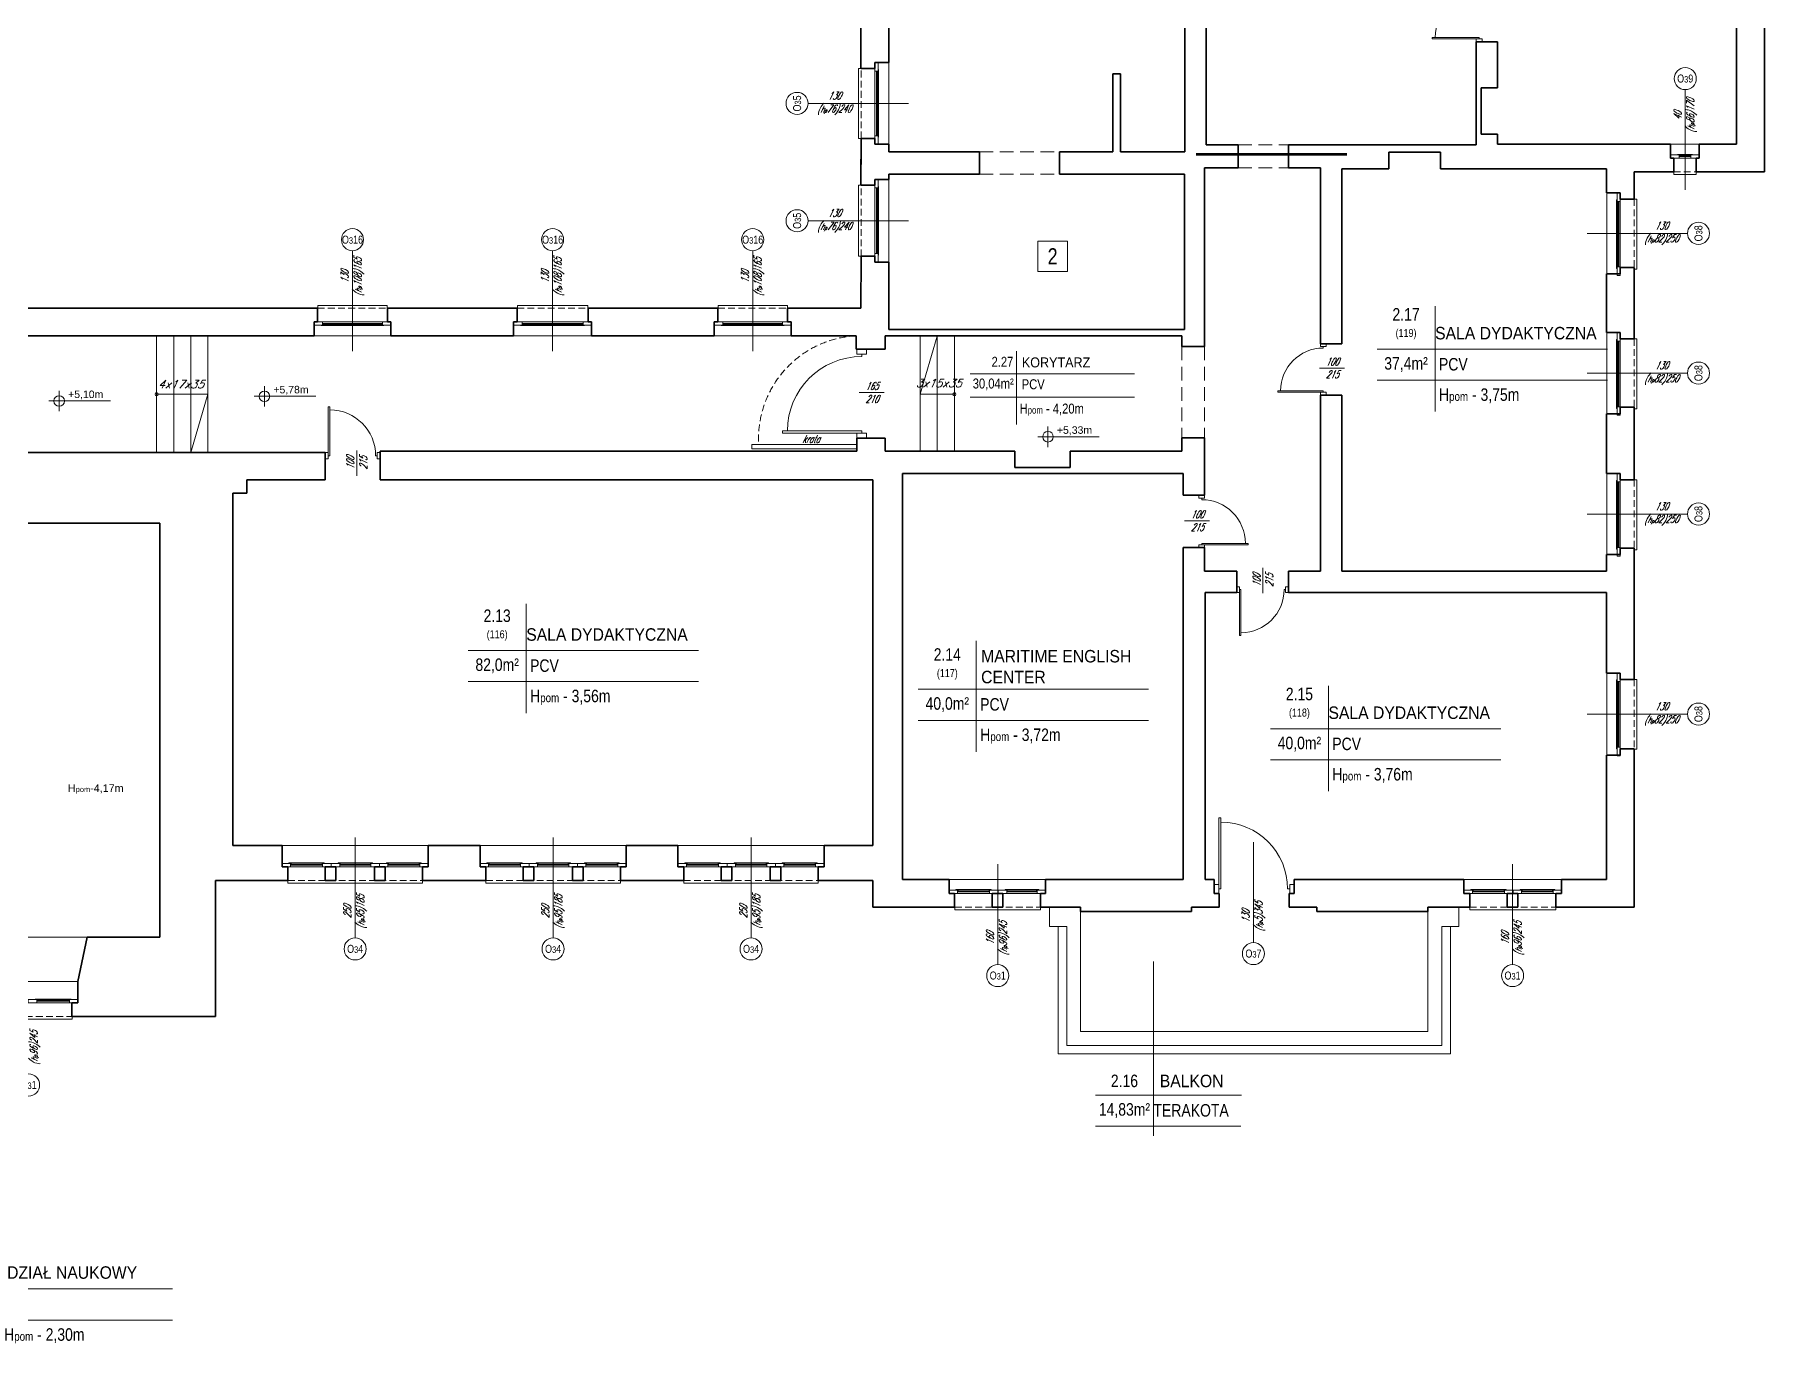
# Model space of a CAD drawing. Header units: millimetres. Extents: x -18485 to 40303, y -22087 to 35064.
# Drawn here: x 14308 to 17550, y 4670 to 7123 of the extents above; entities that cross this region are included whole.
import ezdxf
from ezdxf.enums import TextEntityAlignment as Align

# ---------------------------------------------------------------- set-up
doc = ezdxf.new("R2010")
doc.units = ezdxf.units.MM
doc.linetypes.add('ACAD_ISO12W100', pattern=[21, 12, -3, 0, -3, 0, -3])
doc.linetypes.add('DASHED', pattern=[19.05, 12.7, -6.35])
doc.layers.get('0').update_dxf_attribs({"lineweight": 25})
for name, color, linetype, lineweight in [('03-01_okna', 5, 'Continuous', 15), ('03_drzwi', 1, 'Continuous', 0), ('04-1_widok', 251, 'Continuous', 5), ('04-2_nad', 251, 'DASHED', 5), ('05-03_opis', 10, 'Continuous', 5), ('11 piętro I - ściany', 2, 'Continuous', 35), ('inw03-02_schody', 6, 'Continuous', 5)]:
    doc.layers.add(name, color=color, linetype=linetype, lineweight=lineweight)
doc.styles.add('arial', font='arial.ttf')
doc.styles.add('ariel', font='arial.ttf', dxfattribs={"width": 0.8})
doc.styles.add('ariel_wym', font='simplex.shx', dxfattribs={"width": 0.65, "oblique": 25})

# ---------------------------------------------------------------- blocks, each defined once
blk = doc.blocks.new('*U1437')
blk.add_line((0, -0.375), (0, -0.4))
blk.add_lwpolyline([(0, 0.4), (0, 0.375), (0.8, 0.375), (0.8, 0.4), (0.05, 0.4), (-0.05, 0.4), (-0.05, 0.45), (0.05, 0.45), (0.05, 0.4)])
at = {"ltscale": 0.8}
blk.add_lwpolyline([(0.05, -0.4), (0.05, -0.45), (-0.05, -0.45), (-0.05, -0.4)], close=True, dxfattribs=at)
blk.add_arc((0, 0.375), 0.75, 270, 360)
blk = doc.blocks.new('*U1440')
blk.add_line((0, -0.375), (0, -0.4))
blk.add_lwpolyline([(0, 0.4), (0, 0.375), (-0.8, 0.375), (-0.8, 0.4), (-0.05, 0.4), (0.05, 0.4), (0.05, 0.45), (-0.05, 0.45), (-0.05, 0.4)])
at = {"ltscale": 0.8}
blk.add_lwpolyline([(-0.05, -0.4), (-0.05, -0.45), (0.05, -0.45), (0.05, -0.4)], close=True, dxfattribs=at)
blk.add_arc((0, 0.375), 0.75, 180, 270)
blk = doc.blocks.new('*U1442')
blk.add_line((0, -0.375), (0, -0.4))
blk.add_lwpolyline([(0, 0.4), (0, 0.375), (0.8, 0.375), (0.8, 0.4), (0.05, 0.4), (-0.05, 0.4), (-0.05, 0.45), (0.05, 0.45), (0.05, 0.4)])
at = {"ltscale": 0.8}
blk.add_lwpolyline([(0.05, -0.4), (0.05, -0.45), (-0.05, -0.45), (-0.05, -0.4)], close=True, dxfattribs=at)
blk.add_arc((0, 0.375), 0.75, 270, 360)
blk = doc.blocks.new('*U1430')
blk.add_line((0, -0.375), (0, -0.4))
blk.add_lwpolyline([(0, 0.4), (0, 0.375), (-0.8, 0.375), (-0.8, 0.4), (-0.05, 0.4), (0.05, 0.4), (0.05, 0.45), (-0.05, 0.45), (-0.05, 0.4)])
at = {"ltscale": 0.8}
blk.add_lwpolyline([(-0.05, -0.4), (-0.05, -0.45), (0.05, -0.45), (0.05, -0.4)], close=True, dxfattribs=at)
blk.add_arc((0, 0.375), 0.75, 180, 270)
blk = doc.blocks.new('kota rzutowa')
at = {"ltscale": 0.5}
for p, q in [((-20.6, 0), (102.8, 0)), ((0, -20.6), (0, 20.6))]:
    blk.add_line(p, q, dxfattribs=at)
blk.add_circle((0, 0), 10.6, dxfattribs=at)
at = {"ltscale": 0.5, "style": 'arial'}
blk.add_attdef('POZ._POSADKI_WYKOŃCZONWJ', text='', height=15, dxfattribs=at).set_placement((17.9, 1.4), align=Align.BOTTOM_LEFT)
blk.add_attdef('POZ._POSADZKI_KONSTRUKCJA', text='', height=15, dxfattribs=at).set_placement((17, -5), align=Align.TOP_LEFT)

msp = doc.modelspace()

# ---------------------------------------------------------------- linework, layer by layer
at = {"layer": '03-01_okna', "linetype": 'Continuous', "lineweight": 0}
for p, q in [((15857.1, 7059), (15852.1, 7059)), ((15852.1, 6928), (15852.1, 7059)), ((15883.1, 7054), (15883.1, 6933)), ((15886.1, 6933), (15886.1, 7054)), ((15890.1, 7053), (15886.1, 7053)), ((15887.6, 6934), (15887.6, 7053)), ((15888.1, 6934), (15888.1, 7053)), ((15857.1, 6928), (15852.1, 6928)), ((15890.1, 6934), (15886.1, 6934)), ((17412.1, 6894), (17390.1, 6894)), ((17390.1, 6891), (17412.1, 6891)), ((17391.1, 6898), (17391.1, 6894)), ((17411.1, 6896), (17391.1, 6896)), ((17411.1, 6895.5), (17391.1, 6895.5)), ((17411.1, 6898), (17411.1, 6894)), ((17380.1, 6865), (17380.1, 6860)), ((17380.1, 6860), (17422.1, 6860)), ((17422.1, 6865), (17422.1, 6860)), ((15857.1, 6840), (15852.1, 6840)), ((15852.1, 6707), (15852.1, 6840)), ((15883.1, 6835), (15883.1, 6712)), ((15886.1, 6712), (15886.1, 6835)), ((15890.1, 6834), (15886.1, 6834)), ((15887.6, 6713), (15887.6, 6834)), ((15888.1, 6713), (15888.1, 6834)), ((17273.1, 6809), (17277.1, 6809)), ((17275.1, 6809), (17275.1, 6688)), ((17275.6, 6809), (17275.6, 6688)), ((17277.1, 6810), (17277.1, 6687)), ((17280.1, 6687), (17280.1, 6810)), ((17306.1, 6814), (17311.1, 6814)), ((17311.1, 6814), (17311.1, 6683)), ((15890.1, 6713), (15886.1, 6713)), ((15857.1, 6707), (15852.1, 6707)), ((17273.1, 6688), (17277.1, 6688)), ((17306.1, 6683), (17311.1, 6683)), ((14839.1, 6610), (14839.1, 6615)), ((14839.1, 6615), (14969.1, 6615)), ((14969.1, 6610), (14969.1, 6615)), ((15213.1, 6610), (15213.1, 6615)), ((15213.1, 6615), (15345.1, 6615)), ((15345.1, 6610), (15345.1, 6615)), ((15589.1, 6610), (15589.1, 6615)), ((15589.1, 6615), (15719.1, 6615)), ((15719.1, 6610), (15719.1, 6615)), ((14960.1, 6584), (14848.1, 6584)), ((14848.1, 6581), (14960.1, 6581)), ((14849.1, 6577), (14849.1, 6581)), ((14959.1, 6577), (14959.1, 6581)), ((15336.1, 6584), (15222.1, 6584)), ((15222.1, 6581), (15336.1, 6581)), ((15223.1, 6577), (15223.1, 6581)), ((15335.1, 6577), (15335.1, 6581)), ((15710.1, 6584), (15598.1, 6584)), ((15598.1, 6581), (15710.1, 6581)), ((15599.1, 6577), (15599.1, 6581)), ((15709.1, 6577), (15709.1, 6581)), ((14849.1, 6579.5), (14959.1, 6579.5)), ((14849.1, 6579), (14959.1, 6579)), ((15223.1, 6579.5), (15335.1, 6579.5)), ((15223.1, 6579), (15335.1, 6579)), ((15599.1, 6579.5), (15709.1, 6579.5)), ((15599.1, 6579), (15709.1, 6579)), ((17306.1, 6552), (17311.1, 6552)), ((17311.1, 6552), (17311.1, 6421)), ((17273.1, 6547), (17277.1, 6547)), ((17275.1, 6547), (17275.1, 6426)), ((17275.6, 6547), (17275.6, 6426)), ((17277.1, 6548), (17277.1, 6425)), ((17280.1, 6425), (17280.1, 6548)), ((17273.1, 6426), (17277.1, 6426)), ((17306.1, 6421), (17311.1, 6421)), ((17273.1, 6283), (17277.1, 6283)), ((17275.1, 6283), (17275.1, 6162)), ((17275.6, 6283), (17275.6, 6162)), ((17277.1, 6284), (17277.1, 6161)), ((17280.1, 6161), (17280.1, 6284)), ((17306.1, 6288), (17311.1, 6288)), ((17311.1, 6288), (17311.1, 6157)), ((17273.1, 6162), (17277.1, 6162)), ((17306.1, 6157), (17311.1, 6157)), ((17273.1, 5909), (17277.1, 5909)), ((17275.1, 5909), (17275.1, 5788)), ((17275.6, 5909), (17275.6, 5788)), ((17277.1, 5910), (17277.1, 5787)), ((17280.1, 5787), (17280.1, 5910)), ((17306.1, 5914), (17311.1, 5914)), ((17311.1, 5914), (17311.1, 5783)), ((17273.1, 5788), (17277.1, 5788)), ((17306.1, 5783), (17311.1, 5783)), ((14788.1, 5566), (14848.1, 5566)), ((14848.1, 5563), (14788.1, 5563)), ((14789.1, 5570), (14789.1, 5566)), ((14789.1, 5568), (14847.1, 5568)), ((14789.1, 5567.5), (14847.1, 5567.5)), ((14847.1, 5570), (14847.1, 5566)), ((14938.6, 5566), (14880.1, 5566)), ((14880.1, 5563), (14938.6, 5563)), ((14881.1, 5570), (14881.1, 5566)), ((14937.6, 5568), (14881.1, 5568)), ((14937.6, 5567.5), (14881.1, 5567.5)), ((14937.6, 5570), (14937.6, 5566)), ((14970.6, 5566), (15030.1, 5566)), ((15030.1, 5563), (14970.6, 5563)), ((14971.6, 5570), (14971.6, 5566)), ((14971.6, 5568), (15029.1, 5568)), ((14971.6, 5567.5), (15029.1, 5567.5)), ((15029.1, 5570), (15029.1, 5566)), ((15159.1, 5566), (15219.1, 5566)), ((15219.1, 5563), (15159.1, 5563)), ((15160.1, 5570), (15160.1, 5566)), ((15160.1, 5568), (15218.1, 5568)), ((15160.1, 5567.5), (15218.1, 5567.5)), ((15218.1, 5570), (15218.1, 5566)), ((15309.6, 5566), (15251.1, 5566)), ((15251.1, 5563), (15309.6, 5563)), ((15252.1, 5570), (15252.1, 5566)), ((15308.6, 5568), (15252.1, 5568)), ((15308.6, 5567.5), (15252.1, 5567.5)), ((15308.6, 5570), (15308.6, 5566)), ((15341.6, 5566), (15401.1, 5566)), ((15401.1, 5563), (15341.6, 5563)), ((15342.6, 5570), (15342.6, 5566)), ((15342.6, 5568), (15400.1, 5568)), ((15342.6, 5567.5), (15400.1, 5567.5)), ((15400.1, 5570), (15400.1, 5566)), ((15530.1, 5566), (15590.1, 5566)), ((15590.1, 5563), (15530.1, 5563)), ((15531.1, 5570), (15531.1, 5566)), ((15531.1, 5568), (15589.1, 5568)), ((15531.1, 5567.5), (15589.1, 5567.5)), ((15589.1, 5570), (15589.1, 5566)), ((15680.6, 5566), (15622.1, 5566)), ((15622.1, 5563), (15680.6, 5563)), ((15623.1, 5570), (15623.1, 5566)), ((15679.6, 5568), (15623.1, 5568)), ((15679.6, 5567.5), (15623.1, 5567.5)), ((15679.6, 5570), (15679.6, 5566)), ((15712.6, 5566), (15772.1, 5566)), ((15772.1, 5563), (15712.6, 5563)), ((15713.6, 5570), (15713.6, 5566)), ((15713.6, 5568), (15771.1, 5568)), ((15713.6, 5567.5), (15771.1, 5567.5)), ((15771.1, 5570), (15771.1, 5566)), ((14783.1, 5537), (14783.1, 5532)), ((14783.1, 5532), (15035.1, 5532)), ((15035.1, 5537), (15035.1, 5532)), ((15154.1, 5537), (15154.1, 5532)), ((15154.1, 5532), (15406.1, 5532)), ((15406.1, 5537), (15406.1, 5532)), ((15525.1, 5537), (15525.1, 5532)), ((15525.1, 5532), (15777.1, 5532)), ((15777.1, 5537), (15777.1, 5532)), ((16038.1, 5516), (16098.1, 5516)), ((16098.1, 5513), (16038.1, 5513)), ((16039.1, 5520), (16039.1, 5516)), ((16039.1, 5518), (16097.1, 5518)), ((16039.1, 5517.5), (16097.1, 5517.5)), ((16097.1, 5520), (16097.1, 5516)), ((16187.1, 5516), (16130.1, 5516)), ((16130.1, 5513), (16187.1, 5513)), ((16131.1, 5520), (16131.1, 5516)), ((16186.1, 5518), (16131.1, 5518)), ((16186.1, 5517.5), (16131.1, 5517.5)), ((16186.1, 5520), (16186.1, 5516)), ((17003.1, 5516), (17063.1, 5516)), ((17063.1, 5513), (17003.1, 5513)), ((17004.1, 5520), (17004.1, 5516)), ((17004.1, 5518), (17062.1, 5518)), ((17004.1, 5517.5), (17062.1, 5517.5)), ((17062.1, 5520), (17062.1, 5516)), ((17154.1, 5516), (17095.1, 5516)), ((17095.1, 5513), (17154.1, 5513)), ((17096.1, 5520), (17096.1, 5516)), ((17153.1, 5518), (17096.1, 5518)), ((17153.1, 5517.5), (17096.1, 5517.5)), ((17153.1, 5520), (17153.1, 5516)), ((16033.1, 5487), (16033.1, 5482)), ((16033.1, 5482), (16193.6, 5482)), ((16193.6, 5487), (16193.6, 5482)), ((16998.1, 5487), (16998.1, 5482)), ((16998.1, 5482), (17159.1, 5482)), ((17159.1, 5487), (17159.1, 5482)), ((14373.6, 5311), (14312.6, 5311)), ((14312.6, 5308), (14373.6, 5308)), ((14313.6, 5315), (14313.6, 5311)), ((14372.6, 5313), (14313.6, 5313)), ((14372.6, 5312.5), (14313.6, 5312.5)), ((14372.6, 5315), (14372.6, 5311)), ((14215.6, 5277), (14378.6, 5277)), ((14378.6, 5282), (14378.6, 5277))]:
    msp.add_line(p, q, dxfattribs=at)
at = {"layer": '03-01_okna', "linetype": 'DASHED'}
for p, q in [((15857.1, 6928), (15857.1, 7059)), ((17380.1, 6865), (17422.1, 6865)), ((15857.1, 6707), (15857.1, 6840)), ((17306.1, 6814), (17306.1, 6683)), ((14839.1, 6610), (14969.1, 6610)), ((15213.1, 6610), (15345.1, 6610)), ((15589.1, 6610), (15719.1, 6610)), ((17306.1, 6552), (17306.1, 6421)), ((17306.1, 6288), (17306.1, 6157)), ((17306.1, 5914), (17306.1, 5783)), ((14783.1, 5537), (15035.1, 5537)), ((15154.1, 5537), (15406.1, 5537)), ((15525.1, 5537), (15777.1, 5537)), ((16033.1, 5487), (16193.6, 5487)), ((16998.1, 5487), (17159.1, 5487)), ((14215.6, 5282), (14378.6, 5282))]:
    msp.add_line(p, q, dxfattribs=at)
at = {"layer": '03-01_okna', "linetype": 'Continuous', "lineweight": 0}
for points in [[(15889.1, 7070), (15889.1, 7054), (15883.1, 7054), (15883.1, 7070)], [(15889.1, 6933), (15889.1, 6917), (15883.1, 6917), (15883.1, 6933)], [(17374.1, 6897), (17390.1, 6897), (17390.1, 6891), (17374.1, 6891)], [(17412.1, 6897), (17428.1, 6897), (17428.1, 6891), (17412.1, 6891)], [(15889.1, 6851), (15889.1, 6835), (15883.1, 6835), (15883.1, 6851)], [(17274.1, 6810), (17274.1, 6826), (17280.1, 6826), (17280.1, 6810)], [(15889.1, 6712), (15889.1, 6696), (15883.1, 6696), (15883.1, 6712)], [(17274.1, 6671), (17274.1, 6687), (17280.1, 6687), (17280.1, 6671)], [(14848.1, 6578), (14832.1, 6578), (14832.1, 6584), (14848.1, 6584)], [(14976.1, 6578), (14960.1, 6578), (14960.1, 6584), (14976.1, 6584)], [(15222.1, 6578), (15206.1, 6578), (15206.1, 6584), (15222.1, 6584)], [(15352.1, 6578), (15336.1, 6578), (15336.1, 6584), (15352.1, 6584)], [(15598.1, 6578), (15582.1, 6578), (15582.1, 6584), (15598.1, 6584)], [(15726.1, 6578), (15710.1, 6578), (15710.1, 6584), (15726.1, 6584)], [(17274.1, 6548), (17274.1, 6564), (17280.1, 6564), (17280.1, 6548)], [(17274.1, 6409), (17274.1, 6425), (17280.1, 6425), (17280.1, 6409)], [(17274.1, 6284), (17274.1, 6300), (17280.1, 6300), (17280.1, 6284)], [(17274.1, 6145), (17274.1, 6161), (17280.1, 6161), (17280.1, 6145)], [(17274.1, 5910), (17274.1, 5926), (17280.1, 5926), (17280.1, 5910)], [(17274.1, 5771), (17274.1, 5787), (17280.1, 5787), (17280.1, 5771)], [(14788.1, 5569), (14772.1, 5569), (14772.1, 5563), (14788.1, 5563)], [(14864.1, 5569), (14848.1, 5569), (14848.1, 5563), (14864.1, 5563)], [(14864.1, 5569), (14880.1, 5569), (14880.1, 5563), (14864.1, 5563)], [(14938.6, 5569), (14954.6, 5569), (14954.6, 5563), (14938.6, 5563)], [(14970.6, 5569), (14954.6, 5569), (14954.6, 5563), (14970.6, 5563)], [(15046.1, 5569), (15030.1, 5569), (15030.1, 5563), (15046.1, 5563)], [(15159.1, 5569), (15143.1, 5569), (15143.1, 5563), (15159.1, 5563)], [(15235.1, 5569), (15219.1, 5569), (15219.1, 5563), (15235.1, 5563)], [(15235.1, 5569), (15251.1, 5569), (15251.1, 5563), (15235.1, 5563)], [(15309.6, 5569), (15325.6, 5569), (15325.6, 5563), (15309.6, 5563)], [(15341.6, 5569), (15325.6, 5569), (15325.6, 5563), (15341.6, 5563)], [(15417.1, 5569), (15401.1, 5569), (15401.1, 5563), (15417.1, 5563)], [(15530.1, 5569), (15514.1, 5569), (15514.1, 5563), (15530.1, 5563)], [(15606.1, 5569), (15590.1, 5569), (15590.1, 5563), (15606.1, 5563)], [(15606.1, 5569), (15622.1, 5569), (15622.1, 5563), (15606.1, 5563)], [(15680.6, 5569), (15696.6, 5569), (15696.6, 5563), (15680.6, 5563)], [(15712.6, 5569), (15696.6, 5569), (15696.6, 5563), (15712.6, 5563)], [(15788.1, 5569), (15772.1, 5569), (15772.1, 5563), (15788.1, 5563)], [(16038.1, 5519), (16022.1, 5519), (16022.1, 5513), (16038.1, 5513)], [(16114.1, 5519), (16098.1, 5519), (16098.1, 5513), (16114.1, 5513)], [(16114.1, 5519), (16130.1, 5519), (16130.1, 5513), (16114.1, 5513)], [(16187.1, 5519), (16203.1, 5519), (16203.1, 5513), (16187.1, 5513)], [(17003.1, 5519), (16987.1, 5519), (16987.1, 5513), (17003.1, 5513)], [(17079.1, 5519), (17063.1, 5519), (17063.1, 5513), (17079.1, 5513)], [(17079.1, 5519), (17095.1, 5519), (17095.1, 5513), (17079.1, 5513)], [(17154.1, 5519), (17170.1, 5519), (17170.1, 5513), (17154.1, 5513)], [(14296.6, 5314), (14312.6, 5314), (14312.6, 5308), (14296.6, 5308)], [(14373.6, 5314), (14389.6, 5314), (14389.6, 5308), (14373.6, 5308)]]:
    msp.add_lwpolyline(points, close=True, dxfattribs=at)
for points in [[(15889.1, 6930), (15890.1, 6930), (15890.1, 7057), (15889.1, 7057)], [(17415.1, 6897), (17415.1, 6898), (17387.1, 6898), (17387.1, 6897)], [(15889.1, 6709), (15890.1, 6709), (15890.1, 6838), (15889.1, 6838)], [(17274.1, 6813), (17273.1, 6813), (17273.1, 6684), (17274.1, 6684)], [(14845.1, 6578), (14845.1, 6577), (14963.1, 6577), (14963.1, 6578)], [(15219.1, 6578), (15219.1, 6577), (15339.1, 6577), (15339.1, 6578)], [(15595.1, 6578), (15595.1, 6577), (15713.1, 6577), (15713.1, 6578)], [(17274.1, 6551), (17273.1, 6551), (17273.1, 6422), (17274.1, 6422)], [(17274.1, 6287), (17273.1, 6287), (17273.1, 6158), (17274.1, 6158)], [(17274.1, 5913), (17273.1, 5913), (17273.1, 5784), (17274.1, 5784)], [(14785.1, 5569), (14785.1, 5570), (14851.1, 5570), (14851.1, 5569)], [(14941.6, 5569), (14941.6, 5570), (14877.1, 5570), (14877.1, 5569)], [(14967.6, 5569), (14967.6, 5570), (15033.1, 5570), (15033.1, 5569)], [(15156.1, 5569), (15156.1, 5570), (15222.1, 5570), (15222.1, 5569)], [(15312.6, 5569), (15312.6, 5570), (15248.1, 5570), (15248.1, 5569)], [(15338.6, 5569), (15338.6, 5570), (15404.1, 5570), (15404.1, 5569)], [(15527.1, 5569), (15527.1, 5570), (15593.1, 5570), (15593.1, 5569)], [(15683.6, 5569), (15683.6, 5570), (15619.1, 5570), (15619.1, 5569)], [(15709.6, 5569), (15709.6, 5570), (15775.1, 5570), (15775.1, 5569)], [(16035.1, 5519), (16035.1, 5520), (16101.1, 5520), (16101.1, 5519)], [(16190.1, 5519), (16190.1, 5520), (16127.1, 5520), (16127.1, 5519)], [(17000.1, 5519), (17000.1, 5520), (17066.1, 5520), (17066.1, 5519)], [(17157.1, 5519), (17157.1, 5520), (17092.1, 5520), (17092.1, 5519)], [(14376.6, 5314), (14376.6, 5315), (14309.6, 5315), (14309.6, 5314)]]:
    msp.add_lwpolyline(points, dxfattribs=at)
at = {"layer": '03_drzwi'}
for p, q in [((15652.2, 6354.2), (15652.2, 6346.4)), ((15652.2, 6354.2), (15849.1, 6354.2)), ((15652.2, 6346.4), (15849.1, 6346.4))]:
    msp.add_line(p, q, dxfattribs=at)
at = {"layer": '03_drzwi', "linetype": 'DASHED'}
msp.add_arc((15858, 6365.4), 192.9, 92.9513, 183.3249, dxfattribs=at)
at = {"layer": '04-1_widok'}
for p, q in [((15909.1, 7070), (15909.1, 6917)), ((17428.1, 6917), (17374.1, 6917)), ((15909.1, 6851), (15909.1, 6696)), ((17255.1, 6671), (17255.1, 6826)), ((14976.1, 6558), (14832.1, 6558)), ((15352.1, 6558), (15206.1, 6558)), ((15726.1, 6558), (15582.1, 6558)), ((17255.1, 6409), (17255.1, 6564)), ((17255.1, 6145), (17255.1, 6300)), ((17255.1, 5771), (17255.1, 5926)), ((14772.1, 5603), (15046.1, 5603)), ((15143.1, 5603), (15417.1, 5603)), ((15514.1, 5603), (15788.1, 5603)), ((16203.1, 5539), (16022.1, 5539)), ((17170.1, 5539), (16987.1, 5539)), ((16210.6, 5479), (16210.6, 5487)), ((16210.6, 5479), (16210.6, 5451)), ((16268.6, 5479), (16268.6, 5254)), ((16919.6, 5479), (16919.6, 5254)), ((16977.6, 5479), (16977.6, 5487)), ((16977.6, 5479), (16977.6, 5451)), ((16242.6, 5451), (16210.6, 5451)), ((16226.6, 5451), (16226.6, 5212)), ((16242.6, 5451), (16242.6, 5228)), ((16945.6, 5451), (16945.6, 5228)), ((16945.6, 5451), (16977.6, 5451)), ((16961.6, 5451), (16961.6, 5212)), ((14406.8, 5431), (14179.7, 5431)), ((14389.6, 5348), (14204.6, 5348)), ((16268.6, 5254), (16919.6, 5254)), ((16242.6, 5228), (16945.6, 5228)), ((16226.6, 5212), (16961.6, 5212))]:
    msp.add_line(p, q, dxfattribs=at)
at = {"layer": '04-2_nad', "ltscale": 2}
for p, q in [((16564.1, 6916), (16658.1, 6916)), ((16079.1, 6903), (16229.1, 6903)), ((16564.1, 6873), (16658.1, 6873)), ((16079.1, 6861), (16229.1, 6861)), ((16458.1, 6538), (16458.1, 6367)), ((16501.1, 6538), (16501.1, 6367))]:
    msp.add_line(p, q, dxfattribs=at)
at = {"layer": '05-03_opis', "lineweight": 0}
for p, q in [((17401.7, 6831.4), (17401.7, 7019.4)), ((15946.1, 6993.5), (15758, 6993.5)), ((15946.1, 6773.5), (15758.1, 6773.5)), ((17217.9, 6750), (17405.9, 6750)), ((14904.1, 6529.4), (14904.1, 6717.4)), ((15279.1, 6529.4), (15279.1, 6717.4)), ((15654.1, 6529.4), (15654.1, 6717.4)), ((16763.4, 6497.6), (16716.2, 6497.6)), ((17217.9, 6488), (17405.9, 6488)), ((15900.7, 6451.7), (15853.5, 6451.7)), ((14912.3, 6342.9), (14912.3, 6295.7)), ((16510.4, 6211.3), (16463.3, 6211.3)), ((17217.9, 6224), (17405.9, 6224)), ((16610.3, 6123.1), (16610.3, 6075.9)), ((17217.9, 5849), (17405.9, 5849)), ((14909.1, 5617.6), (14909.1, 5429.6)), ((15280.1, 5617.6), (15280.1, 5429.6)), ((15651.1, 5617.6), (15651.1, 5429.6)), ((16592.6, 5608.8), (16592.6, 5420.8)), ((16113.4, 5567.6), (16113.4, 5379.6)), ((17078.1, 5567.6), (17078.1, 5379.6))]:
    msp.add_line(p, q, dxfattribs=at)
at = {"layer": '05-03_opis'}
for p, q in [((16933, 6613.7), (16933, 6415.8)), ((16148.5, 6529.2), (16148.5, 6391.9)), ((16824.1, 6533.1), (17255.8, 6533.1)), ((16061.4, 6486.9), (16369.5, 6486.9)), ((16824.1, 6474.7), (17255.8, 6474.7)), ((16061.4, 6443.2), (16369.5, 6443.2)), ((15229.7, 6055.4), (15229.7, 5851)), ((15120.8, 5968.3), (15552.5, 5968.3)), ((16073.2, 5986.1), (16073.2, 5778.3)), ((15120.8, 5909.9), (15552.5, 5909.9)), ((16733.1, 5902.2), (16733.1, 5704.4)), ((15964.3, 5895.6), (16396, 5895.6)), ((15964.3, 5837.2), (16396, 5837.2)), ((16624.2, 5821.6), (17055.9, 5821.6)), ((16624.2, 5763.3), (17055.9, 5763.3)), ((16405.2, 5385.6), (16405.2, 5058.3)), ((16296.3, 5134.9), (16570, 5134.9)), ((16296.3, 5076.5), (16568.9, 5076.5)), ((14135.1, 4771.5), (14566.8, 4771.5)), ((14135.1, 4713.2), (14566.8, 4713.2))]:
    msp.add_line(p, q, dxfattribs=at)
at = {"layer": '05-03_opis', "linetype": 'ACAD_ISO12W100', "ltscale": 5, "const_width": 5}
msp.add_lwpolyline([(16484.6, 6898.3), (16767.7, 6898.3)], dxfattribs=at)
at = {"layer": '05-03_opis'}
msp.add_lwpolyline([(16188.5, 6735.3), (16243.9, 6735.3), (16243.9, 6678.8), (16188.5, 6678.8)], close=True, dxfattribs=at)
at = {"layer": '05-03_opis', "lineweight": 0}
for centre in [(17401.7, 7040.1), (15737.4, 6993.5), (15737.4, 6773.5), (14904.1, 6738.1), (15279.1, 6738.1), (15654.1, 6738.1), (17426.6, 6750), (17426.6, 6488), (17426.6, 6224), (17426.6, 5849), (14909.1, 5408.9), (15280.1, 5408.9), (15651.1, 5408.9), (16592.6, 5400.1), (16113.4, 5358.9), (17078.1, 5358.9), (14297.1, 5153.9)]:
    msp.add_circle(centre, 20.7, dxfattribs=at)
at = {"layer": '11 piętro I - ściany'}
for p, q in [((16504.1, 7610), (16504.1, 6916)), ((16464.1, 7309), (16464.1, 6903)), ((17498.1, 7167), (17498.1, 6917)), ((17550.1, 7179), (17550.1, 6865)), ((15857, 7147), (15857, 7059)), ((15909.1, 7070), (15909.1, 7136)), ((17010.1, 6916), (17010.1, 7109)), ((17010.1, 7109), (17050, 7109)), ((17050, 7109), (17050, 7023)), ((15909.1, 7070), (15883.1, 7070)), ((15883.1, 7059), (15883.1, 7070)), ((15857.1, 7059), (15883.1, 7059)), ((16343.1, 7049), (16329.1, 7049)), ((16329.1, 7049), (16329.1, 6903)), ((16343.1, 7049), (16343.1, 6903)), ((17019, 6936), (17019, 7023)), ((17019, 7023), (17050, 7023)), ((15857.1, 6928), (15857, 6851)), ((15857.1, 6917), (15857, 6840)), ((15857.1, 6928), (15883.1, 6928)), ((15883.1, 6928), (15883.1, 6917)), ((15909.1, 6917), (15883.1, 6917)), ((15909.1, 6903), (15909.1, 6917)), ((16564.1, 6916), (16504.1, 6916)), ((16564.1, 6873), (16564.1, 6916)), ((16658.1, 6873), (16658.1, 6916)), ((16658.1, 6916), (17010.1, 6916)), ((17050, 6936), (17019, 6936)), ((17050, 6917), (17050, 6936)), ((17374.1, 6917), (17050, 6917)), ((17374.1, 6917), (17374.1, 6891)), ((17428.1, 6917), (17498.1, 6917)), ((17428.1, 6917), (17428.1, 6891)), ((16079.1, 6903), (15909.1, 6903)), ((16079.1, 6903), (16079.1, 6861)), ((16329.1, 6903), (16229.1, 6903)), ((16229.1, 6903), (16229.1, 6861)), ((16343.1, 6903), (16464.1, 6903)), ((16501.1, 6538), (16501.1, 6873)), ((16501.1, 6873), (16564.1, 6873)), ((16658.1, 6873), (16718.1, 6873)), ((16718.1, 6543), (16718.1, 6873)), ((16846.1, 6871), (16846.1, 6902)), ((16846.1, 6902), (16943.1, 6902)), ((16943.1, 6902), (16943.1, 6871)), ((17374.1, 6891), (17380.1, 6891)), ((17380.1, 6891), (17380.1, 6865)), ((17428.1, 6891), (17422.1, 6891)), ((17422.1, 6891), (17422.1, 6865)), ((15909.1, 6851), (15883.1, 6851)), ((15883.1, 6840), (15883.1, 6851)), ((16079.1, 6861), (15909.1, 6861)), ((15909.1, 6861), (15909.1, 6851)), ((16229.1, 6861), (16463.1, 6861)), ((16463.1, 6861), (16463.1, 6570)), ((16758.1, 6871), (16846.1, 6871)), ((16758.1, 6543), (16758.1, 6871)), ((16943.1, 6871), (17254.1, 6871)), ((17254.1, 6871), (17254.1, 6826)), ((17306.1, 6865), (17380.1, 6865)), ((17306.1, 6865), (17306.1, 6814)), ((17422.1, 6865), (17550.1, 6865)), ((15857.1, 6840), (15883.1, 6840)), ((17254.1, 6826), (17280.1, 6826)), ((17280.1, 6826), (17280.1, 6814)), ((17280.1, 6814), (17306.1, 6814)), ((15857.1, 6707), (15857, 6610)), ((15857.1, 6707), (15883.1, 6707)), ((15883.1, 6707), (15883.1, 6696)), ((15909.1, 6696), (15883.1, 6696)), ((15909.1, 6696), (15909.1, 6570)), ((17280.1, 6674), (17280.1, 6686)), ((17280.1, 6686), (17306.1, 6686)), ((17306.1, 6686), (17306.1, 6552)), ((17254.1, 6674), (17254.1, 6564)), ((17254.1, 6674), (17280.1, 6674)), ((14838.6, 6610), (14284.1, 6610)), ((14832.1, 6558), (14832.1, 6584)), ((14832.1, 6558), (14832.1, 6584)), ((14838.6, 6584), (14832.1, 6584)), ((14838.6, 6610), (14838.6, 6584)), ((14969.6, 6610), (14969.6, 6584)), ((15212.6, 6610), (14969.6, 6610)), ((14976.1, 6584), (14969.6, 6584)), ((14976.1, 6584), (14976.1, 6558)), ((15206.1, 6558), (15206.1, 6584)), ((15206.1, 6558), (15206.1, 6584)), ((15212.6, 6584), (15206.1, 6584)), ((15212.6, 6610), (15212.6, 6584)), ((15588.6, 6610), (15345.6, 6610)), ((15345.6, 6610), (15345.6, 6584)), ((15352.1, 6584), (15345.6, 6584)), ((15352.1, 6584), (15352.1, 6558)), ((15582.1, 6558), (15582.1, 6584)), ((15582.1, 6558), (15582.1, 6584)), ((15588.6, 6584), (15582.1, 6584)), ((15588.6, 6610), (15588.6, 6584)), ((15719.6, 6610), (15719.6, 6584)), ((15719.6, 6610), (15857, 6610)), ((15726.1, 6584), (15719.6, 6584)), ((15726.1, 6584), (15726.1, 6558)), ((14291.1, 6558), (14832.1, 6558)), ((14976.1, 6558), (15206.1, 6558)), ((15352.1, 6558), (15582.1, 6558)), ((15726.1, 6558), (15848.1, 6558)), ((15848.1, 6558), (15848.1, 6533)), ((15902.1, 6533), (15902.1, 6558)), ((15902.1, 6558), (16458.1, 6558)), ((15909.1, 6570), (16463.1, 6570)), ((16458.1, 6558), (16458.1, 6538)), ((17254.1, 6564), (17280.1, 6564)), ((17280.1, 6564), (17280.1, 6552)), ((17280.1, 6552), (17306.1, 6552)), ((15848.1, 6533), (15902.1, 6533)), ((16458.1, 6538), (16501.1, 6538)), ((16718.1, 6543), (16758.1, 6543)), ((16718.1, 6117), (16718.1, 6447)), ((16758.1, 6447), (16718.1, 6447)), ((16758.1, 6447), (16758.1, 6117)), ((17280.1, 6412), (17280.1, 6424)), ((17280.1, 6424), (17306.1, 6424)), ((17306.1, 6424), (17306.1, 6288)), ((17254.1, 6412), (17254.1, 6300)), ((17254.1, 6412), (17280.1, 6412)), ((15902.1, 6366), (15849.1, 6366)), ((15849.1, 6366), (15849.1, 6342)), ((15902.1, 6342), (15902.1, 6366)), ((16458.1, 6367), (16501.1, 6367)), ((16458.1, 6367), (16458.1, 6342)), ((16501.1, 6367), (16501.1, 6259)), ((13633.1, 6339), (14633.1, 6339)), ((14633.1, 6339), (14853.1, 6339)), ((14853.1, 6339), (14853.1, 6288)), ((15849.1, 6342), (14956.1, 6342)), ((14956.1, 6342), (14956.1, 6288)), ((16145.1, 6342), (15902.1, 6342)), ((16145.1, 6311), (16145.1, 6342)), ((16458.1, 6342), (16249.1, 6342)), ((16249.1, 6342), (16249.1, 6311)), ((16461.1, 6300), (15935.1, 6300)), ((15935.1, 6300), (15935.1, 5539)), ((16249.1, 6311), (16145.1, 6311)), ((16461.1, 6259), (16461.1, 6300)), ((17254.1, 6300), (17280.1, 6300)), ((17280.1, 6300), (17280.1, 6288)), ((14680.1, 6263), (14680.1, 5603)), ((14706.1, 6263), (14680.1, 6263)), ((14853.1, 6288), (14706.1, 6288)), ((14706.1, 6288), (14706.1, 6263)), ((14956.1, 6288), (15879.1, 6288)), ((15879.1, 6288), (15879.1, 5603)), ((16501.1, 6259), (16461.1, 6259)), ((17280.1, 6288), (17306.1, 6288)), ((14093.1, 6207), (14543.1, 6207)), ((14543.1, 6207), (14543.1, 5431)), ((16501.1, 6161), (16461.1, 6161)), ((16461.1, 6161), (16461.1, 5539)), ((16501.1, 6161), (16501.1, 6117)), ((17280.1, 6148), (17280.1, 6160)), ((17280.1, 6160), (17306.1, 6160)), ((17306.1, 6160), (17306.1, 5914)), ((17254.1, 6148), (17254.1, 6117)), ((17254.1, 6148), (17280.1, 6148)), ((16501.1, 6117), (16561.1, 6117)), ((16561.1, 6117), (16561.1, 6077)), ((16718.1, 6117), (16658.1, 6117)), ((16658.1, 6117), (16658.1, 6077)), ((16758.1, 6117), (17254.1, 6117)), ((16502.1, 5539), (16502.1, 6077)), ((16502.1, 6077), (16561.1, 6077)), ((16658.1, 6077), (17254.1, 6077)), ((17254.1, 6077), (17254.1, 5926)), ((17254.1, 5926), (17280.1, 5926)), ((17280.1, 5926), (17280.1, 5914)), ((17280.1, 5914), (17306.1, 5914)), ((17254.1, 5772), (17254.1, 5539)), ((17254.1, 5772), (17280.1, 5772)), ((17280.1, 5772), (17280.1, 5784)), ((17280.1, 5784), (17306.1, 5784)), ((17306.1, 5784), (17306.1, 5487)), ((14772.1, 5603), (14680.1, 5603)), ((14772.1, 5603), (14772.1, 5563)), ((15143.1, 5603), (15046.1, 5603)), ((15046.1, 5603), (15046.1, 5563)), ((15143.1, 5603), (15143.1, 5563)), ((15514.1, 5603), (15417.1, 5603)), ((15417.1, 5603), (15417.1, 5563)), ((15514.1, 5603), (15514.1, 5563)), ((15879.1, 5603), (15788.1, 5603)), ((15788.1, 5603), (15788.1, 5563)), ((14772.1, 5563), (14783.1, 5563)), ((14783.1, 5563), (14783.1, 5537)), ((14853.1, 5537), (14853.1, 5563)), ((14853.1, 5563), (14873.1, 5563)), ((14873.1, 5563), (14873.1, 5537)), ((14945.1, 5537), (14945.1, 5563)), ((14945.1, 5563), (14965.1, 5563)), ((14965.1, 5563), (14965.1, 5537)), ((15046.1, 5563), (15035.1, 5563)), ((15035.1, 5563), (15035.1, 5537)), ((15143.1, 5563), (15154.1, 5563)), ((15154.1, 5563), (15154.1, 5537)), ((15224.1, 5537), (15224.1, 5563)), ((15224.1, 5563), (15244.1, 5563)), ((15244.1, 5563), (15244.1, 5537)), ((15316.1, 5537), (15316.1, 5563)), ((15316.1, 5563), (15336.1, 5563)), ((15336.1, 5563), (15336.1, 5537)), ((15417.1, 5563), (15406.1, 5563)), ((15406.1, 5563), (15406.1, 5537)), ((15514.1, 5563), (15525.1, 5563)), ((15525.1, 5563), (15525.1, 5537)), ((15595.1, 5537), (15595.1, 5563)), ((15595.1, 5563), (15615.1, 5563)), ((15615.1, 5563), (15615.1, 5537)), ((15687.1, 5537), (15687.1, 5563)), ((15687.1, 5563), (15707.1, 5563)), ((15707.1, 5563), (15707.1, 5537)), ((15788.1, 5563), (15777.1, 5563)), ((15777.1, 5563), (15777.1, 5537)), ((14647.1, 5537), (14647.1, 5282)), ((14783.1, 5537), (14647.1, 5537)), ((14853.1, 5537), (14873.1, 5537)), ((14965.1, 5537), (14945.1, 5537)), ((15035.1, 5537), (15154.1, 5537)), ((15224.1, 5537), (15244.1, 5537)), ((15336.1, 5537), (15316.1, 5537)), ((15406.1, 5537), (15525.1, 5537)), ((15595.1, 5537), (15615.1, 5537)), ((15707.1, 5537), (15687.1, 5537)), ((15777.1, 5537), (15879.1, 5537)), ((15879.1, 5537), (15879.1, 5487)), ((15935.1, 5539), (16022.1, 5539)), ((16022.1, 5539), (16022.1, 5513)), ((16022.1, 5513), (16032.6, 5513)), ((16032.6, 5513), (16032.6, 5487)), ((16102.6, 5513), (16102.6, 5487)), ((16102.6, 5513), (16122.6, 5513)), ((16122.6, 5513), (16122.6, 5487)), ((16193.6, 5513), (16193.6, 5487)), ((16193.6, 5513), (16203.1, 5513)), ((16461.1, 5539), (16203.1, 5539)), ((16203.1, 5539), (16203.1, 5513)), ((16519.1, 5539), (16502.1, 5539)), ((16519.1, 5539), (16519.1, 5513)), ((16528.6, 5513), (16519.1, 5513)), ((16528.6, 5487), (16528.6, 5513)), ((16669.1, 5513), (16659.6, 5513)), ((16659.6, 5513), (16659.6, 5487)), ((16669.1, 5539), (16987.1, 5539)), ((16669.1, 5539), (16669.1, 5513)), ((16987.1, 5539), (16987.1, 5513)), ((16998.1, 5513), (16987.1, 5513)), ((16998.1, 5487), (16998.1, 5513)), ((17068.1, 5487), (17068.1, 5513)), ((17068.1, 5513), (17088.1, 5513)), ((17088.1, 5513), (17088.1, 5487)), ((17159.1, 5513), (17159.1, 5487)), ((17159.1, 5513), (17170.1, 5513)), ((17254.1, 5539), (17170.1, 5539)), ((17170.1, 5539), (17170.1, 5513)), ((16032.6, 5487), (15879.1, 5487)), ((16122.6, 5487), (16102.6, 5487)), ((16268.6, 5487), (16193.6, 5487)), ((16268.6, 5487), (16268.6, 5479)), ((16476.6, 5479), (16268.6, 5479)), ((16528.6, 5487), (16476.6, 5487)), ((16476.6, 5487), (16476.6, 5479)), ((16711.6, 5487), (16659.6, 5487)), ((16659.6, 5487), (16711.6, 5487)), ((16711.6, 5487), (16711.6, 5479)), ((16711.6, 5479), (16919.6, 5479)), ((16919.6, 5487), (16998.1, 5487)), ((16919.6, 5479), (16919.6, 5487)), ((17088.1, 5487), (17068.1, 5487)), ((17159.1, 5487), (17306.1, 5487)), ((14406.8, 5431), (14389.6, 5348)), ((14543.1, 5431), (14406.8, 5431)), ((14389.6, 5348), (14389.6, 5308)), ((14389.6, 5308), (14378.1, 5308)), ((14378.1, 5308), (14378.1, 5282)), ((14378.1, 5282), (14647.1, 5282))]:
    msp.add_line(p, q, dxfattribs=at)
at = {"layer": 'inw03-02_schody'}
for p, q in [((14537.1, 6558), (14537.1, 6339)), ((14569.1, 6558), (14569.1, 6339)), ((14569.1, 6558), (14569.1, 6339)), ((14601.1, 6558), (14601.1, 6339)), ((14633.1, 6558), (14633.1, 6339)), ((15968.1, 6557), (15968.1, 6342)), ((15968.1, 6448.5), (16000.1, 6557)), ((16000.1, 6558), (16000.1, 6342)), ((16032.1, 6558), (16032.1, 6342)), ((16032.1, 6558), (16032.1, 6342)), ((14537.1, 6448.5), (14633.1, 6448.5)), ((14633.1, 6448.5), (14601.1, 6339)), ((16032.1, 6448.5), (15968.1, 6448.5))]:
    msp.add_line(p, q, dxfattribs=at)
for centre in [(14537.1, 6448.5), (16032.1, 6448.5)]:
    msp.add_circle(centre, 3, dxfattribs=at)

# ---------------------------------------------------------------- block references
at = {"layer": '03_drzwi'}
for name, p, xscale, yscale, zscale, rotation in [('*U1437', (17015.6, 7158.5), 109.9999999999709, 109.9999999999709, 109.9999999999694, 180), ('*U1437', (15858.4, 6449.5), 185.5588822056598, 185.5588822056598, 185.5588822056577, 180), ('*U1437', (16723.4, 6495), 106.6666666666388, 106.6666666666388, 106.666666666637, 180), ('*U1437', (14904.6, 6333.3), 114.4444444444143, 114.4444444444143, 114.4444444444143, 90), ('*U1430', (16495.6, 6209.9), 109.1049382715792, 109.1049382715792, 109.1049382715779, 180), ('*U1440', (16609.6, 6082.4), 107.7777777777455, 107.7777777777455, 107.7777777777455, 90), ('*U1442', (16594.1, 5521.3), 166.6666666666206, 166.6666666666206, 166.6666666666206, 90)]:
    msp.add_blockref(name, p, dxfattribs=dict(at, xscale=xscale, yscale=yscale, zscale=zscale, rotation=rotation))
at = {"layer": '05-03_opis', "xscale": 0.9359999999996944, "yscale": 0.9359999999996944, "zscale": 0.9359999999996944}
for p, values in [((14354.4, 6435.8), {'POZ._POSADKI_WYKOŃCZONWJ': '+5,10m'}), ((14739.1, 6444.6), {'POZ._POSADKI_WYKOŃCZONWJ': '+5,78m'}), ((16207.5, 6368.8), {'POZ._POSADKI_WYKOŃCZONWJ': '+5,33m'})]:
    msp.add_blockref('kota rzutowa', p, dxfattribs=at).add_auto_attribs(values)

# ---------------------------------------------------------------- texts
at = {"layer": '05-03_opis', "lineweight": 0, "attachment_point": 5}
for s, insert, char_height, width, style in [('O{\\H0.8x;3}9', (17401.7, 7040.1), 15, 75.194, 'ariel'), ('130\\P({\\H0.8333x;h\\H0.6x;p}76)240', (15806.9, 6993.5), 14.4, 62.661, 'ariel_wym'), ('130\\P({\\H0.8333x;h\\H0.6x;p}76)240', (15807, 6773.5), 14.4, 62.661, 'ariel_wym'), ('O{\\H0.8x;3}16', (14904.1, 6738.1), 15, 75.194, 'ariel'), ('O{\\H0.8x;3}16', (15279.1, 6738.1), 15, 75.194, 'ariel'), ('O{\\H0.8x;3}16', (15654.1, 6738.1), 15, 75.194, 'ariel'), ('130\\P({\\H0.8333x;h\\H0.6x;p}82)250', (17357, 6750), 14.4, 62.661, 'ariel_wym'), ('100\\P215', (16740, 6497.6), 14.4, 68.936, 'ariel_wym'), ('130\\P({\\H0.8333x;h\\H0.6x;p}82)250', (17357, 6488), 14.4, 62.661, 'ariel_wym'), ('{\\W1;4x17x35}', (14582.3, 6467.2), 15, 55, 'ariel_wym'), ('165\\P210', (15877.3, 6451.7), 14.4, 68.936, 'ariel_wym'), ('{\\W1;3x15x35}', (16002.5, 6469.2), 15, 55, 'ariel_wym'), ('krata', (15763.4, 6364.7), 14.4, 62.661, 'ariel_wym'), ('100\\P215', (16487, 6211.3), 14.4, 68.936, 'ariel_wym'), ('130\\P({\\H0.8333x;h\\H0.6x;p}82)250', (17357, 6224), 14.4, 62.661, 'ariel_wym'), ('130\\P({\\H0.8333x;h\\H0.6x;p}82)250', (17357, 5849), 14.4, 62.661, 'ariel_wym'), ('{\\fArial|b0|i0|c238|p34;H\\H0.6944x;pom\\H1.44x;-4,17m}', (14423, 5708.7), 14.4, 141.502, 'arial'), ('O{\\H0.8x;3}4', (14909.1, 5408.9), 15, 75.194, 'ariel'), ('O{\\H0.8x;3}4', (15280.1, 5408.9), 15, 75.194, 'ariel'), ('O{\\H0.8x;3}4', (15651.1, 5408.9), 15, 75.194, 'ariel'), ('O{\\H0.8x;3}7', (16592.6, 5400.1), 15, 75.194, 'ariel'), ('O{\\H0.8x;3}1', (16113.4, 5358.9), 15, 75.194, 'ariel'), ('O{\\H0.8x;3}1', (17078.1, 5358.9), 15, 75.194, 'ariel'), ('O{\\H0.8x;3}1', (14297.1, 5153.9), 15, 75.194, 'ariel')]:
    msp.add_mtext(s, dxfattribs=dict(at, insert=insert, char_height=char_height, width=width, style=style))
at = {"layer": '05-03_opis', "lineweight": 0, "attachment_point": 5, "rotation": 90}
for s, insert, char_height, width, style in [('O{\\H0.8x;3}5', (15737.4, 6993.5), 15, 75.194, 'ariel'), ('40\\P({\\H0.8333x;h\\H0.6x;p}86)170', (17401.7, 6970.5), 14.4, 62.661, 'ariel_wym'), ('O{\\H0.8x;3}5', (15737.4, 6773.5), 15, 75.194, 'ariel'), ('O{\\H0.8x;3}8', (17426.6, 6750), 15, 75.194, 'ariel'), ('130\\P({\\H0.8333x;h\\H0.6x;p}108)165', (14904.1, 6668.5), 14.4, 62.661, 'ariel_wym'), ('130\\P({\\H0.8333x;h\\H0.6x;p}108)165', (15279.1, 6668.5), 14.4, 62.661, 'ariel_wym'), ('130\\P({\\H0.8333x;h\\H0.6x;p}108)165', (15654.1, 6668.5), 14.4, 62.661, 'ariel_wym'), ('O{\\H0.8x;3}8', (17426.6, 6488), 15, 75.194, 'ariel'), ('100\\P215', (14912.3, 6319.5), 14.4, 68.936, 'ariel_wym'), ('O{\\H0.8x;3}8', (17426.6, 6224), 15, 75.194, 'ariel'), ('100\\P215', (16610.3, 6099.7), 14.4, 68.936, 'ariel_wym'), ('O{\\H0.8x;3}8', (17426.6, 5849), 15, 75.194, 'ariel'), ('250\\P({\\H0.8333x;h\\H0.6x;p}95)185', (14909.1, 5478.5), 14.4, 62.661, 'ariel_wym'), ('250\\P({\\H0.8333x;h\\H0.6x;p}95)185', (15280.1, 5478.5), 14.4, 62.661, 'ariel_wym'), ('250\\P({\\H0.8333x;h\\H0.6x;p}95)185', (15651.1, 5478.5), 14.4, 62.661, 'ariel_wym'), ('130\\P({\\H0.8333x;h\\H0.6x;p}5)345', (16592.6, 5469.7), 14.4, 62.661, 'ariel_wym'), ('160\\P({\\H0.8333x;h\\H0.6x;p}96)245', (16113.4, 5428.5), 14.4, 62.661, 'ariel_wym'), ('160\\P({\\H0.8333x;h\\H0.6x;p}96)245', (17078.1, 5428.5), 14.4, 62.661, 'ariel_wym'), ('160\\P({\\H0.8333x;h\\H0.6x;p}96)245', (14297.1, 5223.5), 14.4, 62.661, 'ariel_wym')]:
    msp.add_mtext(s, dxfattribs=dict(at, insert=insert, char_height=char_height, width=width, style=style))
at = {"layer": '05-03_opis', "style": 'ariel'}
for s, insert, char_height, width, attachment_point in [('{\\fArial|b0|i0|c238|p34;2}', (16216.2, 6707.1), 30, 55.359, 5), ('{\\fArial|b0|i0|c238|p34;2.17\\P\\H0.6404x;(119)}', (16878.5, 6580.6), 23.423, 108.913, 5), ('\\W0.9;{\\fArial|b0|i0|c238|p34;SALA DYDAKTYCZNA}', (16933, 6562.8), 23.423, 356.637, 4), ('{\\fArial|b0|i0|c238|p34;2.27}', (16122.1, 6509.2), 18.739, 87.13, 5), ('\\W0.9;{\\fArial|b0|i0|c238|p34;KORYTARZ}', (16158.5, 6508), 18.739, 285.31, 4), ('{\\fArial|b0|i0|c238|p34;37,4m²}', (16878.5, 6504.2), 23.423, 108.913, 5), ('{\\fArial|b0|i0|c238|p34; PCV}', (16933, 6504.5), 23.423, 322.789, 4), ('{\\fArial|b0|i0|c238|p34;30,04m²}', (16104.9, 6466.8), 18.739, 87.13, 5), ('{\\fArial|b0|i0|c238|p34;PCV}', (16158.3, 6467), 18.739, 258.231, 4), ('{\\fArial|b0|i0|c238|p34; H\\H0.7x;pom\\H1.429x; - 3,75m}', (16933, 6445.3), 23.423, 322.789, 4), ('{\\fArial|b0|i0|c238|p34; H\\H0.7x;pom\\H1.429x; - 4,20m}', (16148.5, 6419.6), 18.739, 258.231, 4), ('{\\fArial|b0|i0|c238|p34;2.13\\P\\H0.6404x;(116)}', (15175.2, 6015.8), 23.423, 108.913, 5), ('\\W0.9;{\\fArial|b0|i0|c238|p34;SALA DYDAKTYCZNA}', (15229.7, 5998), 23.423, 356.637, 4), ('{\\fArial|b0|i0|c238|p34;2.14\\P\\H0.6404x;(117)}', (16018.8, 5943.1), 23.423, 108.913, 5), ('\\W0.9;{\\fArial|b0|i0|c238|p34;MARITIME ENGLISH CENTER}', (16082.2, 5937.8), 23.423, 356.637, 4), ('{\\fArial|b0|i0|c238|p34;82,0m²}', (15175.2, 5939.4), 23.423, 108.913, 5), ('{\\fArial|b0|i0|c238|p34; PCV}', (15229.7, 5939.7), 23.423, 322.789, 4), ('{\\fArial|b0|i0|c238|p34; H\\H0.7x;pom\\H1.429x; - 3,56m}', (15229.7, 5880.5), 23.423, 322.789, 4), ('{\\fArial|b0|i0|c238|p34;40,0m²}', (16018.8, 5866.7), 23.423, 108.913, 5), ('{\\fArial|b0|i0|c238|p34; PCV}', (16073.2, 5867), 23.423, 322.789, 4), ('{\\fArial|b0|i0|c238|p34;2.15\\P\\H0.6404x;(118)}', (16678.7, 5869.1), 23.423, 108.913, 5), ('\\W0.9;{\\fArial|b0|i0|c238|p34;SALA DYDAKTYCZNA}', (16733.1, 5851.4), 23.423, 356.637, 4), ('{\\fArial|b0|i0|c238|p34; H\\H0.7x;pom\\H1.429x; - 3,72m}', (16073.2, 5807.8), 23.423, 322.789, 4), ('{\\fArial|b0|i0|c238|p34;40,0m²}', (16678.7, 5792.7), 23.423, 108.913, 5), ('{\\fArial|b0|i0|c238|p34; PCV}', (16733.1, 5793), 23.423, 322.789, 4), ('{\\fArial|b0|i0|c238|p34; H\\H0.7x;pom\\H1.429x; - 3,76m}', (16733.1, 5733.8), 23.423, 322.789, 4), ('{\\fArial|b0|i0|c238|p34;2.16}', (16350.8, 5161.4), 23.423, 108.913, 5), ('\\W0.9;{\\fArial|b0|i0|c238|p34;BALKON}', (16417, 5161.3), 23.423, 451.803, 4), ('{\\fArial|b0|i0|c238|p34;14,83m²}', (16350.8, 5105.9), 23.423, 108.913, 5), ('{\\fArial|b0|i0|c238|p34;TERAKOTA}', (16405.2, 5106.2), 23.423, 322.789, 4), ('\\W0.9;{\\fArial|b0|i0|c238|p34;DZIAŁ NAUKOWY}', (14256.8, 4802.2), 23.423, 356.637, 4), ('{\\fArial|b0|i0|c238|p34; H\\H0.7x;pom\\H1.429x; - 2,30m}', (14244, 4683.7), 23.423, 322.789, 4)]:
    msp.add_mtext(s, dxfattribs=dict(at, insert=insert, char_height=char_height, width=width, attachment_point=attachment_point))

doc.saveas('drawing.dxf')
